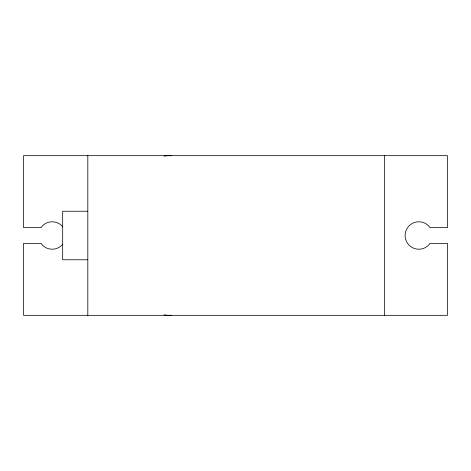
<?xml version="1.0" encoding="UTF-8"?>
<svg xmlns="http://www.w3.org/2000/svg" width="471" height="471" viewBox="0 0 471 471"><rect width="100%" height="100%" fill="white"/><g stroke="black" fill="none" stroke-linecap="round" stroke-linejoin="round"><path stroke-width="0.71" d="M164.038 156.148L167.641 155.671A79.829 79.829 0 0 1 171.22 155.754M87.812 211.232L62.678 211.232L62.678 259.768L87.812 259.768M164.038 314.852L167.641 315.329A79.829 79.829 0 0 0 171.22 315.246M384.36 155.671L384.36 315.329M87.812 155.671L87.812 315.329M62.831 244.137A13.724 13.724 0 0 1 42.461 245.203L41.054 243.366L23.55 243.366L23.55 315.329L447.45 315.329L447.45 243.366L429.946 243.366L428.539 245.203A13.724 13.724 0 0 1 409.128 245.203A13.724 13.724 0 0 1 409.128 225.797A13.724 13.724 0 0 1 428.539 225.797L429.946 227.634L447.45 227.634L447.45 155.671L23.55 155.671L23.55 227.634L41.054 227.634L42.461 225.797A13.724 13.724 0 0 1 62.831 226.863"/></g></svg>
